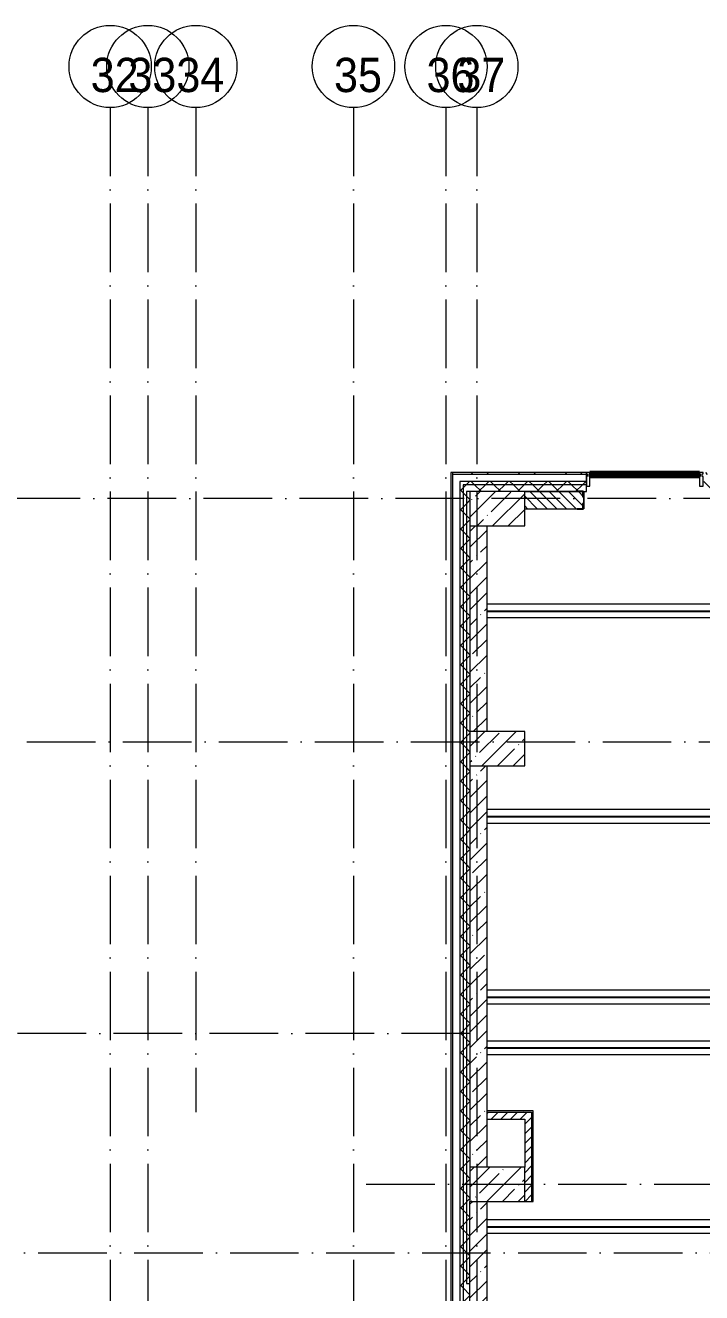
# Model space of a CAD drawing. Header units: millimetres. Extents: x -6467 to 106027, y -7090 to 195095.
# Drawn here: x 43822 to 53689, y 176613 to 195095 of the extents above; entities that cross this region are included whole.
import ezdxf

# ---------------------------------------------------------------- set-up
doc = ezdxf.new("R2010")
doc.units = ezdxf.units.MM
doc.linetypes.add('50_200_ШТРИХ_1Т_ш5_п1_п1_', pattern=[1400, 1000, -200, 0, -200])
for name, color, linetype, lineweight in [('A-DETL-1', 7, 'Continuous', 50), ('A-GLAZ-CWMG', 7, 'Continuous', 9), ('A-GLAZ-CWMG-1', 7, 'Continuous', 20), ('A-WALL', 7, 'Continuous', 5), ('A-WALL-FNSH-1', 7, 'Continuous', 5), ('I-WALL', 7, 'Continuous', 5), ('S-BEAM', 7, 'Continuous', 9), ('S-BEAM-1', 7, 'Continuous', 5), ('S-COLS', 7, 'Continuous', 9), ('S-COLS-1', 7, 'Continuous', 5)]:
    doc.layers.add(name, color=color, linetype=linetype, lineweight=lineweight)
for name, color, linetype, lineweight, true_color in [('A-GENM-1', 7, 'Continuous', 9, 0xaaaaaa), ('A-GENM-2', 7, 'Continuous', 20, 0xaaaaaa), ('A-WALL-2', 7, 'Continuous', 5, 0xaaaaaa), ('I-WALL-1', 7, 'Continuous', 5, 0x787878), ('Оси-1', 7, 'Continuous', 20, 0xaaaaaa), ('Оси-2', 7, 'Continuous', 9, 0xaaaaaa), ('Оси-3', 7, '50_200_ШТРИХ_1Т_ш5_п1_п1_', 9, 0xaaaaaa)]:
    doc.layers.add(name, color=color, linetype=linetype, lineweight=lineweight, true_color=true_color)
doc.styles.add('Arial', font='arial.ttf', dxfattribs={"width": 0.9, "height": 500})
pattern_1 = [(45, (109.45, 102614.03), (-141.42136, 141.42136), []), (135, (109.45, 102614.03), (-141.42136, -141.42136), [])]
pattern_2 = [(0, (109.45, 102614.03), (406.4, 101.6), [6.706, -298.094, 6.706, -298.094, -1625.6]), (0, (109.45, 102614.03), (406.4, 101.6), [-609.6, 6.706, -602.894, 6.706, -298.094, -711.2]), (0, (109.45, 102614.03), (406.4, 101.6), [-1524, 6.706, -196.494, 6.706, -501.294]), (120, (261.85, 102664.83), (-291.18818, 301.15272), [6.706, -298.094, 6.706, -298.094, -1625.6]), (120, (261.85, 102664.83), (-291.18818, 301.15272), [-609.6, 6.706, -602.894, 6.706, -298.094, -711.2]), (120, (261.85, 102664.83), (-291.18818, 301.15272), [-1524, 6.706, -196.494, 6.706, -501.294]), (240, (312.65, 102868.03), (-115.21182, -402.75272), [6.706, -298.094, 6.706, -298.094, -1625.6]), (240, (312.65, 102868.03), (-115.21182, -402.75272), [-609.6, 6.706, -602.894, 6.706, -298.094, -711.2]), (240, (312.65, 102868.03), (-115.21182, -402.75272), [-1524, 6.706, -196.494, 6.706, -501.294])]
pattern_3 = [(45, (109.45, 102614.03), (-70.71068, 70.71068), [])]

# ---------------------------------------------------------------- blocks, each defined once
blk = doc.blocks.new('BSC_Колонна _Прямоугольная - 500х800-V11-АИ_План этажа Радиаторы_3')
at = {"layer": 'S-COLS-1'}
h = blk.add_hatch(dxfattribs=at)
h.set_pattern_fill('FP_37', color=256, style=0, pattern_type=2)
h.set_pattern_definition([(315, (-85431.04, 50600), (228.0985, 228.0985), []), (315, (-85431.04, 50371.9), (228.0985, 228.0985), [403.225, -80.645, 6.706, -73.939])])
h.paths.add_polyline_path([(-250, 400), (-250, -400), (250, -400), (250, 400)])
for p, q in [((250, 400), (-250, 400)), ((-250, 400), (-250, -400)), ((250, -400), (250, 400)), ((-250, -400), (250, -400))]:
    blk.add_line(p, q, dxfattribs=at)
blk = doc.blocks.new('250_Двутавр типа Ш _АСТО 20-93__НесКаркас_Балка_ - 30Ш2-29127591-АИ_План этажа Радиаторы_3')
at = {"layer": 'S-BEAM'}
for p, q in [((-12100, 100.5), (11900, 100.5)), ((-12100, -100.5), (11900, -100.5))]:
    blk.add_line(p, q, dxfattribs=at)
at = {"layer": 'S-BEAM-1'}
for p, q in [((11900, 4.5), (-12100, 4.5)), ((11900, -4.5), (-12100, -4.5))]:
    blk.add_line(p, q, dxfattribs=at)
blk = doc.blocks.new('250_Двутавр типа Ш _АСТО 20-93__НесКаркас_Балка_ - 30Ш2-29127592-АИ_План этажа Радиаторы_3')
at = {"layer": 'S-BEAM'}
for p, q in [((-12100, 100.5), (11900, 100.5)), ((-12100, -100.5), (11900, -100.5))]:
    blk.add_line(p, q, dxfattribs=at)
at = {"layer": 'S-BEAM-1'}
for p, q in [((11900, 4.5), (-12100, 4.5)), ((11900, -4.5), (-12100, -4.5))]:
    blk.add_line(p, q, dxfattribs=at)
blk = doc.blocks.new('250_Двутавр типа Ш _АСТО 20-93__НесКаркас_Балка_ - 30Ш2-29127593-АИ_План этажа Радиаторы_3')
at = {"layer": 'S-BEAM'}
for p, q in [((-12100, 100.5), (11900, 100.5)), ((-12100, -100.5), (11900, -100.5))]:
    blk.add_line(p, q, dxfattribs=at)
at = {"layer": 'S-BEAM-1'}
for p, q in [((11900, 4.5), (-12100, 4.5)), ((11900, -4.5), (-12100, -4.5))]:
    blk.add_line(p, q, dxfattribs=at)
blk = doc.blocks.new('250_Двутавр типа Ш _АСТО 20-93__НесКаркас_Балка_ - 30Ш2-29127594-АИ_План этажа Радиаторы_3')
at = {"layer": 'S-BEAM-1'}
for p, q in [((11900, 4.5), (-12100, 4.5)), ((11900, -4.5), (-12100, -4.5))]:
    blk.add_line(p, q, dxfattribs=at)
blk = doc.blocks.new('250_Двутавр типа Ш _АСТО 20-93__НесКаркас_Балка_ - 30Ш2-29127595-АИ_План этажа Радиаторы_3')
at = {"layer": 'S-BEAM'}
for p, q in [((-12100, 100.5), (11900, 100.5)), ((-12100, -100.5), (11900, -100.5))]:
    blk.add_line(p, q, dxfattribs=at)
at = {"layer": 'S-BEAM-1'}
for p, q in [((11900, 4.5), (-12100, 4.5)), ((11900, -4.5), (-12100, -4.5))]:
    blk.add_line(p, q, dxfattribs=at)
blk = doc.blocks.new('Прямоугольный импост - Импост структурный с накладкой - 180мм-22887934-АИ_План этажа Радиаторы_3')
at = {"layer": 'A-GLAZ-CWMG-1'}
for p, q in [((0, 17), (-50, 17)), ((-50, 17), (-50, 0)), ((-50, 0), (-40, 0)), ((-40, 0), (-40, -40)), ((-10, -40), (-10, 0)), ((-10, 0), (0, 0)), ((0, 0), (0, 17)), ((-40, -40), (-50, -40)), ((-50, -40), (-50, -180)), ((-50, -180), (0, -180)), ((0, -40), (-10, -40)), ((0, -180), (0, -40))]:
    blk.add_line(p, q, dxfattribs=at)
blk = doc.blocks.new('Прямоугольный импост - Импост структурный с накладкой - 180мм-22888003-АИ_План этажа Радиаторы_3')
at = {"layer": 'A-GLAZ-CWMG-1'}
for p, q in [((-50, 0), (-50, 17)), ((-50, 17), (0, 17)), ((-40, 0), (-50, 0)), ((-40, -40), (-40, 0)), ((0, 0), (-10, 0)), ((-10, 0), (-10, -40)), ((0, 17), (0, 0)), ((-50, -180), (-50, -40)), ((-50, -40), (-40, -40)), ((0, -180), (-50, -180)), ((-10, -40), (0, -40)), ((0, -40), (0, -180))]:
    blk.add_line(p, q, dxfattribs=at)
blk = doc.blocks.new('BSC_Колонна _Прямоугольная - 500х800-V230-АИ_План этажа Радиаторы_3')
at = {"layer": 'S-COLS-1'}
h = blk.add_hatch(dxfattribs=at)
h.set_pattern_fill('FP_180', color=256, style=0, pattern_type=2)
h.set_pattern_definition([(315, (-81931.04, 50600), (228.0985, 228.0985), []), (315, (-81931.04, 50371.9), (228.0985, 228.0985), [403.225, -80.645, 6.706, -73.939])])
h.paths.add_polyline_path([(-250, 400), (-250, -400), (250, -400), (250, 400)])
for p, q in [((250, 400), (-250, 400)), ((-250, 400), (-250, -400)), ((250, -400), (250, 400)), ((-250, -400), (250, -400))]:
    blk.add_line(p, q, dxfattribs=at)
blk = doc.blocks.new('BSC_Колонна _Прямоугольная - 500х800-V231-АИ_План этажа Радиаторы_3')
at = {"layer": 'S-COLS-1'}
h = blk.add_hatch(dxfattribs=at)
h.set_pattern_fill('FP_181', color=256, style=0, pattern_type=2)
h.set_pattern_definition([(315, (-75581.04, 50600), (228.0985, 228.0985), []), (315, (-75581.04, 50371.9), (228.0985, 228.0985), [403.225, -80.645, 6.706, -73.939])])
h.paths.add_polyline_path([(-250, 400), (-250, -400), (250, -400), (250, 400)])
for p, q in [((250, 400), (-250, 400)), ((-250, 400), (-250, -400)), ((250, -400), (250, 400)), ((-250, -400), (250, -400))]:
    blk.add_line(p, q, dxfattribs=at)
blk = doc.blocks.new('Фахверк _газобетон торцы_612 - Фахверк _газобетон торцы_-25583101-АИ_План этажа Радиаторы_3')
at = {"layer": 'A-GENM-2'}
for p, q in [((89406, 156989), (89325, 156989)), ((89325, 156989), (89325, 156983)), ((89325, 156983), (89400, 156983)), ((89400, 156983), (89400, 156908)), ((89406, 156908), (89406, 156989)), ((89400, 156733), (89325, 156733)), ((89325, 156733), (89325, 156727)), ((89325, 156727), (89406, 156727)), ((89400, 156908), (89406, 156908)), ((89406, 156808), (89400, 156808)), ((89400, 156808), (89400, 156733)), ((89406, 156727), (89406, 156808))]:
    blk.add_line(p, q, dxfattribs=at)
blk = doc.blocks.new('Ось сетки - Круг_Ø6_00__ISO-2_5_0_9K_-17386508-АИ_План этажа Радиаторы_3')
at = {"layer": 'Оси-1'}
blk.add_circle((0, 0), 3, dxfattribs=at)

msp = doc.modelspace()

# ---------------------------------------------------------------- hatches: boundary and pattern name
at = {"layer": 'A-WALL'}
h = msp.add_hatch(dxfattribs=at)
h.set_pattern_fill('FP_122', color=256, style=0, pattern_type=2)
h.set_pattern_definition(pattern_1)
h.paths.add_polyline_path([(50159, 170545), (50209, 170545), (50209, 188445), (50159, 188445), (50159, 170559)])
h = msp.add_hatch(dxfattribs=at)
h.set_pattern_fill('FP_122', color=256, style=0, pattern_type=2)
h.set_pattern_definition(pattern_1)
h.paths.add_polyline_path([(101459, 188395), (101509, 188395), (101509, 188445), (94733, 188445), (94733, 188395), (100471, 188395)])
h.paths.add_polyline_path([(92200, 188395), (93883, 188395), (93883, 188445), (91594, 188445), (91594, 188395)])
h.paths.add_polyline_path([(89894, 188395), (89894, 188445), (88699, 188445), (88699, 188395), (89719, 188395)])
h.paths.add_polyline_path([(85804, 188395), (86999, 188395), (86999, 188445), (85804, 188445)])
h.paths.add_polyline_path([(83930, 188395), (84104, 188395), (84104, 188445), (82909, 188445), (82909, 188395), (83103, 188395)])
h.paths.add_polyline_path([(78314, 188395), (78314, 188445), (77119, 188445), (77119, 188395), (78140, 188395)])
h.paths.add_polyline_path([(80621, 188395), (81209, 188395), (81209, 188445), (80014, 188445), (80014, 188395)])
h.paths.add_polyline_path([(75419, 188395), (75419, 188445), (71709, 188445), (71709, 188395), (74832, 188395)])
h.paths.add_polyline_path([(69869, 188395), (70009, 188395), (70009, 188445), (68709, 188445), (68709, 188395), (69042, 188395)])
h.paths.add_polyline_path([(65709, 188395), (67009, 188395), (67009, 188445), (65709, 188445)])
h.paths.add_polyline_path([(64009, 188395), (64009, 188445), (62709, 188445), (62709, 188395), (63253, 188395)])
h.paths.add_polyline_path([(61009, 188395), (61009, 188445), (59709, 188445), (59709, 188395), (60771, 188395)])
h.paths.add_polyline_path([(56709, 188395), (58009, 188395), (58009, 188445), (56709, 188445)])
h.paths.add_polyline_path([(55009, 188395), (55009, 188445), (53709, 188445), (53709, 188395), (54155, 188395)])
h.paths.add_polyline_path([(50847, 188395), (52009, 188395), (52009, 188445), (50209, 188445), (50209, 188395), (50309, 188395)])
h = msp.add_hatch(dxfattribs=at)
h.set_pattern_fill('FP_122', color=256, style=0, pattern_type=2)
h.set_pattern_definition(pattern_1)
h.paths.add_polyline_path([(50209, 170495), (50309, 170495), (50309, 188395), (50209, 188395), (50209, 170545)])
h = msp.add_hatch(dxfattribs=at)
h.set_pattern_fill('FP_122', color=256, style=0, pattern_type=2)
h.set_pattern_definition(pattern_1)
h.paths.add_polyline_path([(101359, 188295), (101459, 188295), (101459, 188395), (94733, 188395), (94733, 188295), (100471, 188295)])
h.paths.add_polyline_path([(93609, 188295), (93883, 188295), (93883, 188395), (91594, 188395), (91594, 188295), (93109, 188295)])
h.paths.add_polyline_path([(89894, 188295), (89894, 188395), (88699, 188395), (88699, 188295), (89719, 188295)])
h.paths.add_polyline_path([(85804, 188295), (86999, 188295), (86999, 188395), (85804, 188395)])
h.paths.add_polyline_path([(84104, 188295), (84104, 188395), (82909, 188395), (82909, 188295), (83930, 188295)])
h.paths.add_polyline_path([(81209, 188295), (81209, 188395), (80014, 188395), (80014, 188295), (80621, 188295)])
h.paths.add_polyline_path([(78314, 188295), (78314, 188395), (77119, 188395), (77119, 188295), (78140, 188295)])
h.paths.add_polyline_path([(75419, 188295), (75419, 188395), (71709, 188395), (71709, 188295), (74832, 188295)])
h.paths.add_polyline_path([(68709, 188295), (70009, 188295), (70009, 188395), (68709, 188395)])
h.paths.add_polyline_path([(65734, 188295), (67009, 188295), (67009, 188395), (65709, 188395), (65709, 188295)])
h.paths.add_polyline_path([(64009, 188295), (64009, 188395), (62709, 188395), (62709, 188295), (63253, 188295)])
h.paths.add_polyline_path([(59709, 188295), (61009, 188295), (61009, 188395), (59709, 188395)])
h.paths.add_polyline_path([(58009, 188295), (58009, 188395), (56709, 188395), (56709, 188295), (57463, 188295)])
h.paths.add_polyline_path([(55009, 188295), (55009, 188395), (53709, 188395), (53709, 188295), (54155, 188295)])
h.paths.add_polyline_path([(51109, 188295), (52009, 188295), (52009, 188395), (50309, 188395), (50309, 188295), (51109, 188295)])
h = msp.add_hatch(dxfattribs=at)
h.set_pattern_fill('FP_1', color=256, style=0, pattern_type=2)
h.set_pattern_definition([(45, (109.45, 102614.03), (-228.0985, 228.0985), []), (45, (337.55, 102614.03), (-228.0985, 228.0985), [403.225, -80.645, 6.706, -73.939])])
h.paths.add_polyline_path([(50309, 170045), (50559, 170045), (50559, 172495), (50309, 172495), (50309, 170145)])
h.paths.add_polyline_path([(50309, 172995), (50559, 172995), (50559, 177945), (50309, 177945), (50309, 174778)])
h.paths.add_polyline_path([(50309, 178445), (50559, 178445), (50559, 184295), (50309, 184295), (50309, 178997)])
h.paths.add_polyline_path([(50559, 184795), (50559, 187795), (50309, 187795), (50309, 184795), (50367, 184795)])
at = {"layer": 'A-WALL-2'}
h = msp.add_hatch(dxfattribs=at)
h.set_pattern_fill('FP_121', color=256, style=0, pattern_type=2)
h.set_pattern_definition([(135, (109.45, 102614.03), (-342.1478, -342.1478), []), (135, (337.55, 102614.03), (-342.1478, -342.1478), [])])
h.paths.add_polyline_path([(101609, 188545), (101636, 188545), (101636, 188572), (94733, 188572), (94733, 188545), (100471, 188545)])
h.paths.add_polyline_path([(89894, 188545), (89894, 188572), (88699, 188572), (88699, 188545), (89719, 188545)])
h.paths.add_polyline_path([(91594, 188545), (93883, 188545), (93883, 188572), (91594, 188572)])
h.paths.add_polyline_path([(86411, 188545), (86999, 188545), (86999, 188572), (85804, 188572), (85804, 188545)])
h.paths.add_polyline_path([(80014, 188545), (81209, 188545), (81209, 188572), (80014, 188572)])
h.paths.add_polyline_path([(84104, 188545), (84104, 188572), (82909, 188572), (82909, 188545), (83930, 188545)])
h.paths.add_polyline_path([(78314, 188545), (78314, 188572), (77119, 188572), (77119, 188545), (78140, 188545)])
h.paths.add_polyline_path([(75419, 188545), (75419, 188572), (71709, 188572), (71709, 188545), (74832, 188545)])
h.paths.add_polyline_path([(69869, 188545), (70009, 188545), (70009, 188572), (68709, 188572), (68709, 188545), (69042, 188545)])
h.paths.add_polyline_path([(64009, 188545), (64009, 188572), (62709, 188572), (62709, 188545), (63253, 188545)])
h.paths.add_polyline_path([(65734, 188545), (67009, 188545), (67009, 188572), (65709, 188572), (65709, 188545)])
h.paths.add_polyline_path([(60771, 188545), (61009, 188545), (61009, 188572), (59709, 188572), (59709, 188545)])
h.paths.add_polyline_path([(56709, 188545), (58009, 188545), (58009, 188572), (56709, 188572)])
h.paths.add_polyline_path([(54155, 188545), (55009, 188545), (55009, 188572), (53709, 188572), (53709, 188545)])
h.paths.add_polyline_path([(50059, 188545), (52009, 188545), (52009, 188572), (50059, 188572)])
at = {"layer": 'I-WALL'}
h = msp.add_hatch(dxfattribs=at)
h.set_pattern_fill('FP_122', color=256, style=0, pattern_type=2)
h.set_pattern_definition(pattern_1)
h.paths.add_polyline_path([(50309, 176745), (50309, 188295), (50259, 188295), (50259, 176745)])
h = msp.add_hatch(dxfattribs=at)
h.set_pattern_fill('FP_2', color=256, style=0, pattern_type=2)
h.set_pattern_definition([(135, (109.45, 102614.03), (-70.71068, -70.71068), [])])
h.paths.add_polyline_path([(51109, 188045), (51969, 188045), (51969, 188295), (51109, 188295)])
h = msp.add_hatch(dxfattribs=at)
h.set_pattern_fill('FP_5', color=256, style=0, pattern_type=2)
h.set_pattern_definition(pattern_3)
h.paths.add_polyline_path([(51109, 179145), (51109, 179245), (50559, 179245), (50559, 179145), (50847, 179145)])
h = msp.add_hatch(dxfattribs=at)
h.set_pattern_fill('FP_5', color=256, style=0, pattern_type=2)
h.set_pattern_definition(pattern_3)
h.paths.add_polyline_path([(51109, 177945), (51209, 177945), (51209, 179245), (51109, 179245), (51109, 178445)])
at = {"layer": 'I-WALL-1'}
h = msp.add_hatch(dxfattribs=at)
h.set_pattern_fill('FP_3', color=256, style=0, pattern_type=2)
h.set_pattern_definition(pattern_2)
h.paths.add_polyline_path([(50559, 179245), (51209, 179245), (51209, 179265), (50559, 179265)])
h = msp.add_hatch(dxfattribs=at)
h.set_pattern_fill('FP_3', color=256, style=0, pattern_type=2)
h.set_pattern_definition(pattern_2)
h.paths.add_polyline_path([(51229, 177945), (51229, 179265), (51209, 179265), (51209, 177945)])

# ---------------------------------------------------------------- linework, layer by layer
at = {"layer": 'A-DETL-1'}
for p, q in [((52049, 188555), (53669, 188555)), ((53659, 188572), (52059, 188572)), ((53659, 188515), (52059, 188515))]:
    msp.add_line(p, q, dxfattribs=at)
at = {"layer": 'A-WALL'}
for p, q in [((50059, 170645), (50059, 188572)), ((52009, 188545), (50059, 188545)), ((50159, 188445), (50159, 170545)), ((52009, 188445), (50159, 188445)), ((50209, 188395), (50209, 170495)), ((52009, 188395), (50209, 188395)), ((50309, 188295), (50259, 188295)), ((50259, 188295), (50259, 176745)), ((51969, 188295), (51109, 188295)), ((51969, 188045), (51969, 188295)), ((51970, 188295), (51970, 188045)), ((51109, 188045), (51969, 188045)), ((50309, 187795), (50309, 184795)), ((50559, 184795), (50559, 187795)), ((50309, 184295), (50309, 178445)), ((50559, 178445), (50559, 184295)), ((50559, 179245), (51209, 179245)), ((51209, 179245), (51209, 177945)), ((50309, 176745), (50309, 177945)), ((50559, 172995), (50559, 177945)), ((50259, 176745), (50309, 176745))]:
    msp.add_line(p, q, dxfattribs=at)
at = {"layer": 'A-WALL-FNSH-1'}
for p, q in [((50032, 188572), (50032, 170672)), ((52009, 188572), (50032, 188572)), ((52009, 188295), (52009, 188572)), ((51109, 188295), (52009, 188295)), ((51229, 179265), (50559, 179265)), ((50559, 179145), (51109, 179145)), ((51109, 179145), (51109, 178445)), ((51229, 177945), (51229, 179265)), ((51109, 177945), (51229, 177945)), ((50309, 170395), (50309, 176745))]:
    msp.add_line(p, q, dxfattribs=at)
at = {"layer": 'S-BEAM'}
for p, q in [((74559, 180283), (50559, 180283)), ((74559, 180082), (50559, 180082))]:
    msp.add_line(p, q, dxfattribs=at)
at = {"layer": 'Оси-3'}
for p, q in [((45059, 193895), (45059, 155072)), ((45609, 193895), (45609, 155072)), ((46309, 193895), (46309, 179245)), ((48609, 193895), (48609, 155072)), ((49959, 193895), (49959, 169550)), ((50409, 193895), (50409, 169550)), ((104827, 188195), (-5158, 188195)), ((-5158, 184645), (104827, 184645)), ((50309, 180395), (-5158, 180395)), ((48795, 178195), (104827, 178195)), ((37009, 177195), (104827, 177195))]:
    msp.add_line(p, q, dxfattribs=at)

# ---------------------------------------------------------------- block references
at = {"layer": 'A-GENM-1'}
msp.add_blockref('Фахверк _газобетон торцы_612 - Фахверк _газобетон торцы_-25583101-АИ_План этажа Радиаторы_3', (-37450, 31312), dxfattribs=at)
at = {"layer": 'A-GLAZ-CWMG', "extrusion": (0, 0, -1)}
msp.add_blockref('Прямоугольный импост - Импост структурный с накладкой - 180мм-22888003-АИ_План этажа Радиаторы_3', (-52009, 188555), dxfattribs=at)
at = {"layer": 'A-GLAZ-CWMG'}
msp.add_blockref('Прямоугольный импост - Импост структурный с накладкой - 180мм-22887934-АИ_План этажа Радиаторы_3', (53709, 188555), dxfattribs=at)
at = {"layer": 'S-BEAM', "rotation": 180}
for name, p in [('250_Двутавр типа Ш _АСТО 20-93__НесКаркас_Балка_ - 30Ш2-29127591-АИ_План этажа Радиаторы_3', (62459, 186553)), ('250_Двутавр типа Ш _АСТО 20-93__НесКаркас_Балка_ - 30Ш2-29127592-АИ_План этажа Радиаторы_3', (62459, 183557)), ('250_Двутавр типа Ш _АСТО 20-93__НесКаркас_Балка_ - 30Ш2-29127593-АИ_План этажа Радиаторы_3', (62459, 180922)), ('250_Двутавр типа Ш _АСТО 20-93__НесКаркас_Балка_ - 30Ш2-29127595-АИ_План этажа Радиаторы_3', (62459, 177575))]:
    msp.add_blockref(name, p, dxfattribs=at)
at = {"layer": 'S-BEAM-1', "rotation": 180}
msp.add_blockref('250_Двутавр типа Ш _АСТО 20-93__НесКаркас_Балка_ - 30Ш2-29127594-АИ_План этажа Радиаторы_3', (62459, 180183), dxfattribs=at)
at = {"layer": 'S-COLS', "rotation": 89.9999999999999}
for name, p in [('BSC_Колонна _Прямоугольная - 500х800-V11-АИ_План этажа Радиаторы_3', (50709, 188045)), ('BSC_Колонна _Прямоугольная - 500х800-V230-АИ_План этажа Радиаторы_3', (50709, 184545)), ('BSC_Колонна _Прямоугольная - 500х800-V231-АИ_План этажа Радиаторы_3', (50709, 178195))]:
    msp.add_blockref(name, p, dxfattribs=at)
at = {"layer": 'Оси-1', "xscale": 199.9999999999999, "yscale": 199.9999999999999, "zscale": 199.9999999999999, "rotation": 180}
for p in [(45059, 194495), (45609, 194495), (46309, 194495), (48609, 194495), (49959, 194495), (50409, 194495)]:
    msp.add_blockref('Ось сетки - Круг_Ø6_00__ISO-2_5_0_9K_-17386508-АИ_План этажа Радиаторы_3', p, dxfattribs=at)

# ---------------------------------------------------------------- texts
at = {"layer": 'Оси-2', "char_height": 500, "width": 702, "attachment_point": 5, "line_spacing_factor": 0.936439, "style": 'Arial'}
for s, insert in [('\\pxqc,t4.572,9.144,13.716,18.288,22.86,27.432,32.004,36.576,41.148,45.72,50.292,54.864,59.436,64.008,68.58,73.152,77.724,82.296,86.868,91.44,96.012,100.584,105.156,109.728,114.3,118.872,123.444,128.016,132.588,137.16,141.732,146.304;{32}', (45125, 194368)), ('\\pxqc,t4.572,9.144,13.716,18.288,22.86,27.432,32.004,36.576,41.148,45.72,50.292,54.864,59.436,64.008,68.58,73.152,77.724,82.296,86.868,91.44,96.012,100.584,105.156,109.728,114.3,118.872,123.444,128.016,132.588,137.16,141.732,146.304;{33}', (45675, 194368)), ('\\pxqc,t4.572,9.144,13.716,18.288,22.86,27.432,32.004,36.576,41.148,45.72,50.292,54.864,59.436,64.008,68.58,73.152,77.724,82.296,86.868,91.44,96.012,100.584,105.156,109.728,114.3,118.872,123.444,128.016,132.588,137.16,141.732,146.304;{34}', (46375, 194368)), ('\\pxqc,t4.572,9.144,13.716,18.288,22.86,27.432,32.004,36.576,41.148,45.72,50.292,54.864,59.436,64.008,68.58,73.152,77.724,82.296,86.868,91.44,96.012,100.584,105.156,109.728,114.3,118.872,123.444,128.016,132.588,137.16,141.732,146.304;{35}', (48675, 194368)), ('\\pxqc,t4.572,9.144,13.716,18.288,22.86,27.432,32.004,36.576,41.148,45.72,50.292,54.864,59.436,64.008,68.58,73.152,77.724,82.296,86.868,91.44,96.012,100.584,105.156,109.728,114.3,118.872,123.444,128.016,132.588,137.16,141.732,146.304;{36}', (50025, 194368)), ('\\pxqc,t4.572,9.144,13.716,18.288,22.86,27.432,32.004,36.576,41.148,45.72,50.292,54.864,59.436,64.008,68.58,73.152,77.724,82.296,86.868,91.44,96.012,100.584,105.156,109.728,114.3,118.872,123.444,128.016,132.588,137.16,141.732,146.304;{37}', (50475, 194368))]:
    msp.add_mtext(s, dxfattribs=dict(at, insert=insert))

doc.saveas('drawing.dxf')
